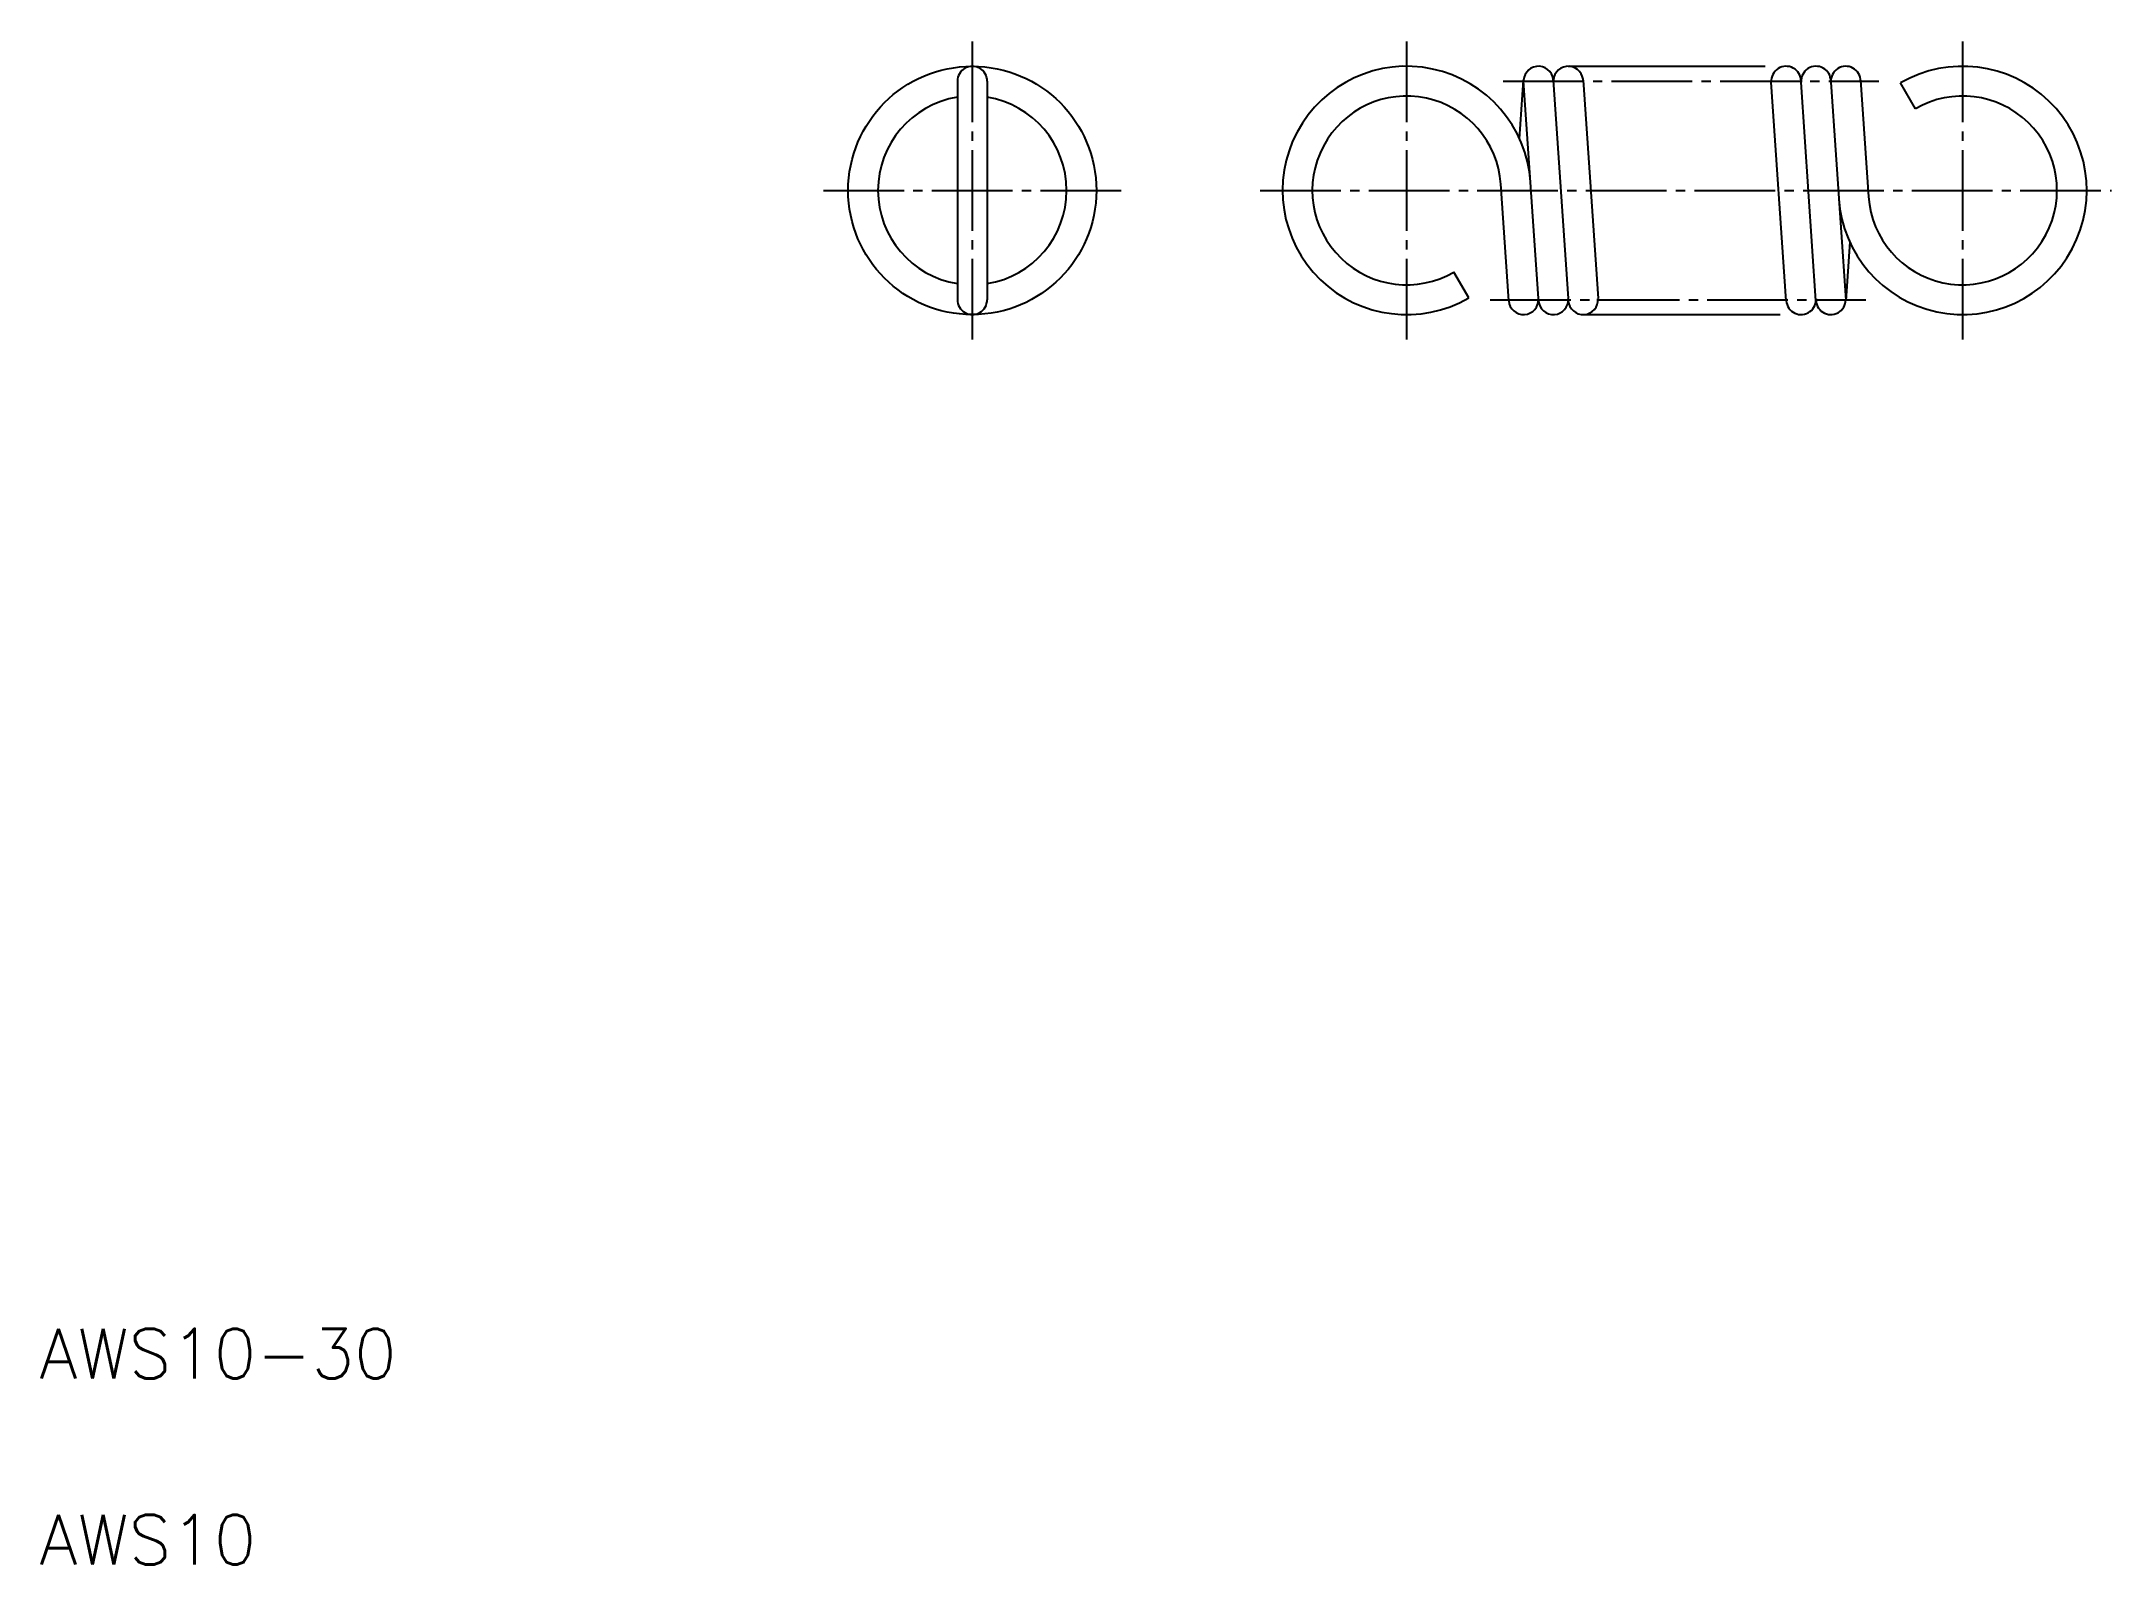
# Model space of a CAD drawing. Extents: x 5.1 to 88.5, y 5 to 66.3.
import ezdxf

# ---------------------------------------------------------------- set-up
doc = ezdxf.new("R2010")
doc.units = 0
doc.header["$LTSCALE"] = 0.25
doc.linetypes.add('CENTER', pattern=[17.5, 13, -1.5, 1.5, -1.5])
doc.linetypes.add('PHANTOM', pattern=[63.5, 31.75, -6.35, 6.35, -6.35, 6.35, -6.35])
doc.layers.get('0').update_dxf_attribs({"linetype": 'CONTINUOUS'})
doc.layers.add('CENTER', color=1, linetype='CENTER')
doc.styles.get("Standard").update_dxf_attribs({"font": 'txt', "bigfont": 'BIGFONT'})

msp = doc.modelspace()

# ---------------------------------------------------------------- linework, layer by layer
at = {"color": 3, "linetype": 'PHANTOM'}
for p, q in [((66.599, 65.338), (75.378, 65.338)), ((67.198, 55.338), (75.978, 55.338))]:
    msp.add_line(p, q, dxfattribs=at)
for p, q in [((41.988, 64.738), (41.988, 55.938)), ((43.188, 64.738), (43.188, 55.938)), ((64.638, 62.411), (64.8, 64.779)), ((65.397, 55.979), (64.799, 64.755)), ((65.997, 64.779), (66.597, 55.979)), ((67.197, 64.779), (67.797, 55.979)), ((75.379, 55.898), (74.779, 64.698)), ((76.579, 55.898), (75.979, 64.698)), ((77.179, 64.698), (77.778, 55.921)), ((78.376, 64.779), (78.697, 60.08)), ((80.588, 63.629), (79.988, 64.669)), ((64.2, 55.898), (63.879, 60.597)), ((77.938, 58.266), (77.776, 55.898)), ((62.588, 56.008), (61.988, 57.048)), ((69.393, 55.338), (69.393, 55.339)), ((71.588, 55.338), (71.588, 55.338))]:
    msp.add_line(p, q)
msp.add_circle((42.588, 60.338), 5)
for centre, radius, start, end in [((42.588, 64.738), 0.6, 0, 180.00001), ((60.088, 60.338), 5, 3.90049, 299.99999), ((65.398, 64.738), 0.6, 356.09951, 176.0995), ((66.598, 64.738), 0.6, 356.09951, 176.0995), ((75.378, 64.738), 0.6, 0, 183.90049), ((76.578, 64.738), 0.6, 0, 183.90049), ((77.778, 64.738), 0.6, 0, 183.90049), ((82.488, 60.338), 5, 183.9005, 120), ((42.588, 60.338), 3.8, 99.08473, 260.91528), ((42.588, 60.338), 3.8, 279.08472, 80.91528), ((60.088, 60.338), 3.8, 3.90049, 299.99999), ((82.488, 60.338), 3.8, 183.9005, 120), ((42.588, 55.938), 0.6, 179.99999, 0.00001), ((64.798, 55.938), 0.6, 183.9005, 3.90049), ((65.998, 55.938), 0.6, 183.9005, 3.90049), ((67.198, 55.938), 0.6, 183.9005, 3.90049), ((75.978, 55.938), 0.6, 176.0995, 0.00001), ((77.178, 55.938), 0.6, 176.0995, 0.00001)]:
    msp.add_arc(centre, radius, start, end)
at = {"layer": 'CENTER', "color": 1, "linetype": 'CENTER'}
for p, q in [((42.588, 66.338), (42.588, 54.338)), ((60.088, 66.338), (60.088, 54.338)), ((82.488, 66.338), (82.488, 54.338)), ((63.971, 64.738), (79.105, 64.738)), ((36.588, 60.338), (48.588, 60.338)), ((54.185, 60.338), (88.488, 60.338)), ((63.451, 55.938), (78.588, 55.938))]:
    msp.add_line(p, q, dxfattribs=at)

# ---------------------------------------------------------------- texts
for s, p in [('AWS10-30', (5, 12.5)), ('AWS10', (5, 5))]:
    msp.add_text(s, height=2).set_placement(p)

doc.saveas('drawing.dxf')
